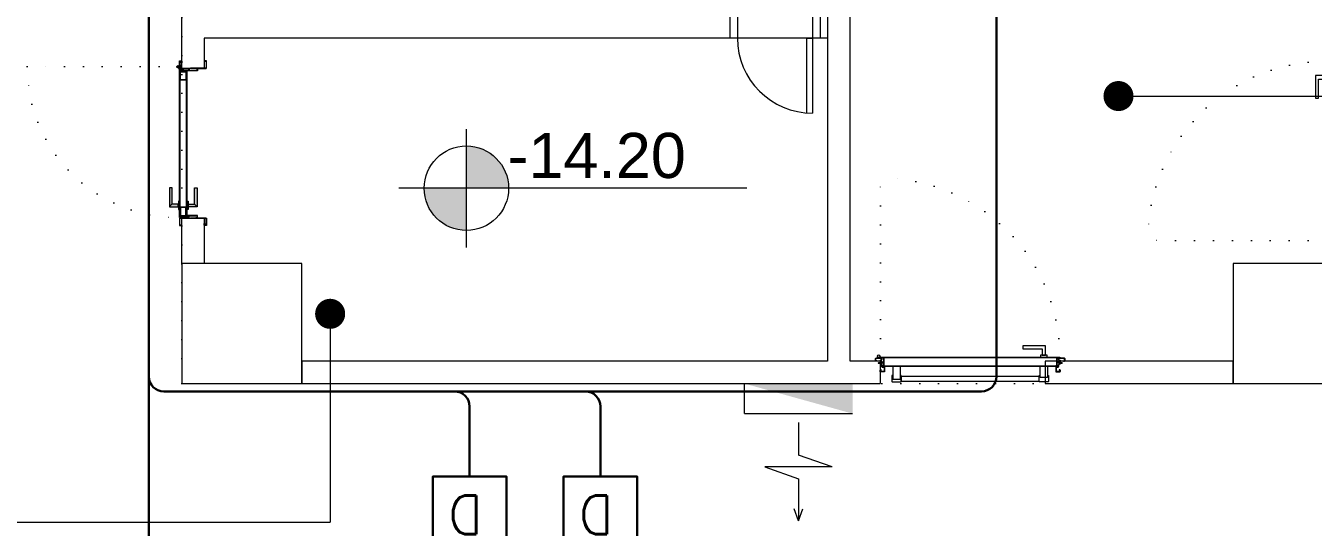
# Model space of a CAD drawing. Header units: metres. Extents: x -13621 to 152406, y -16073 to 22221.
# Drawn here: x 3556 to 4413, y 2304 to 2638 of the extents above; entities that cross this region are included whole.
import ezdxf
from ezdxf.enums import TextEntityAlignment as Align

# ---------------------------------------------------------------- set-up
doc = ezdxf.new("R2010")
doc.units = ezdxf.units.M
doc.header["$LTSCALE"] = 100
doc.header["$MEASUREMENT"] = 0
doc.linetypes.add('DOT2', pattern=[0.125, 0, -0.125])
doc.linetypes.add('HIDDEN', pattern=[0.375, 0.25, -0.125])
doc.layers.get('0').update_dxf_attribs({"color": 9, "lineweight": 9})
for name, color, linetype, lineweight in [('00', 9, 'Continuous', 9), ('01', 9, 'Continuous', 9), ('05S', 9, 'Continuous', 9), ('06B', 9, 'Continuous', 9), ('06D', 9, 'Continuous', 9), ('10', 9, 'Continuous', 9), ('14', 9, 'Continuous', 9), ('20', 9, 'DOT2', 9), ('21', 9, 'Continuous', 9), ('21_mahal200', 9, 'Continuous', 9), ('32-ekipman', 9, 'Continuous', 9), ('Data  Tavan', 170, 'Continuous', 30), ('E-DATA PRİZİ (RJ45)', 7, 'Continuous', 30), ('E-DATA-TEKNISYEN IS EMRI', 7, 'Continuous', 30)]:
    doc.layers.add(name, color=color, linetype=linetype, lineweight=lineweight)
doc.styles.add('Arial', font='arial.ttf', dxfattribs={"height": 2.5})
doc.styles.add('E-YAZI', font='txttw.shx')
doc.styles.add('MuuM_TEXT-ITALIC', font='ARIALNI.TTF')
doc.styles.add('MuuM_TEXT-STANDART', font='ARIALN.TTF')
doc.dimstyles.new('MuuM_DIM200', dxfattribs={"dimscale": 20, "dimtxt": 2, "dimasz": 1, "dimexe": 1, "dimexo": 1, "dimgap": 1, "dimtad": 1, "dimdec": 1, "dimrnd": 0.5, "dimdsep": 46, "dimtxsty": 'MuuM_TEXT-STANDART', "dimblk": 'ARCHTICK', "dimcen": 0, "dimdle": 0.15, "dimclrd": 256, "dimclre": 256, "dimclrt": 256, "dimadec": 0, "dimazin": 0, "dimtfac": 5, "dimtdec": 1, "dimtix": 1, "dimtmove": 2, "dimatfit": 3, "dimldrblk": 'DOT', "dimfxl": 3, "dimfxlon": 1, "dimtolj": 1, "dimlwd": -1, "dimlwe": -1, "dimarcsym": 0})

# ---------------------------------------------------------------- blocks, each defined once
blk = doc.blocks.new('E-DATA-TEKNISYEN IS EMRI')
at = {"layer": 'E-DATA PRİZİ (RJ45)', "color": 6}
blk.add_line((0, 0), (0, 41.99), dxfattribs=at)
blk.add_lwpolyline([(-24.58, 89.56), (24.58, 89.56), (24.58, 41.99), (-24.58, 41.99)], close=True, dxfattribs=at)
at = {"layer": 'E-DATA PRİZİ (RJ45)', "color": 6, "style": 'E-YAZI'}
for s, p in [('T.I.E', (-32.08, 140.36)), ('X3', (-17.82, 101.31)), ('D', (-8.79, 54.59))]:
    blk.add_text(s, height=25.6, rotation=0.00003, dxfattribs=at).set_placement(p)
blk = doc.blocks.new('p-kolon_80x80')
blk.add_lwpolyline([(-40, -40), (40, -40), (40, 40), (-40, 40)], close=True)
blk = doc.blocks.new('2.bod.sitatik')
at = {"layer": '01'}
for p in [(3700, -6190), (4400, -6190)]:
    blk.add_blockref('p-kolon_80x80', p, dxfattribs=at)
blk = doc.blocks.new('*U19')
at = {"ltscale": 15}
for p, q in [((-25, 1), (-26, 0)), ((-25, -1), (-26, 0)), ((-23, 1), (-25, 1)), ((-23, 1), (-23, -2)), ((-21, -3), (-18, 3)), ((-21, -3), (-18, 3)), ((-20, -3), (-17, 3)), ((-20, -3), (-16, 3)), ((-18, -3), (-15, 3)), ((-18, -3), (-15, 3)), ((-18, 1), (-18, 2)), ((-17, -3), (-14, 3)), ((-17, -3), (-13, 3)), ((-17, 1), (-17, 2)), ((-15, -3), (-12, 3)), ((-15, -3), (-12, 3)), ((-15, 1), (-15, 2)), ((-14, -3), (-11, 3)), ((-14, -3), (-10, 3)), ((-14, 1), (-14, 2)), ((-12, -3), (-9, 3)), ((-12, -3), (-9, 3)), ((-12, 1), (-12, 2)), ((-11, -3), (-8, 3)), ((-11, -3), (-7, 3)), ((-11, 1), (-11, 2)), ((-9, -3), (-6, 3)), ((-9, -3), (-6, 3)), ((-9, 1), (-9, 2)), ((-8, -3), (-4, 3)), ((-8, -3), (-5, 3)), ((-8, 1), (-8, 2)), ((-6, -3), (-3, 3)), ((-6, -3), (-3, 3)), ((-6, 1), (-6, 2)), ((-5, -3), (-1, 3)), ((-5, -3), (-2, 3)), ((-5, 1), (-5, 2)), ((-3, 1), (-3, 2)), ((0, 4), (-2, 1)), ((-2, 1), (-2, 2)), ((0, 0), (-1, 0)), ((-25, -1), (-23, -2)), ((-9, -2), (-23, -2)), ((-21, -3), (-21, -2)), ((-20, -3), (-19, -2)), ((-20, -2), (-19, -2)), ((-19, -2), (-18, -2)), ((-18, -3), (-18, -2)), ((-17, -3), (-16, -2)), ((-17, -2), (-16, -2)), ((-16, -2), (-15, -2)), ((-15, -3), (-15, -2)), ((-14, -3), (-13, -2)), ((-14, -2), (-13, -2)), ((-13, -2), (-12, -2)), ((-12, -3), (-12, -2)), ((-11, -3), (-10, -2)), ((-11, -2), (-10, -2)), ((-10, -2), (-9, -2)), ((-9, -3), (-9, -2)), ((-8, -2), (-7, -2)), ((-8, -3), (-7, -2)), ((-7, -2), (-6, -2)), ((-6, -3), (-6, -2)), ((-5, -2), (-4, -2)), ((-5, -3), (-4, -2)), ((-4, -2), (-2, -2)), ((0, -4), (-2, -2)), ((0, 0), (-1, 0))]:
    blk.add_line(p, q, dxfattribs=at)
for p, q in [((-7, 1), (-23, 1)), ((-17, 1), (-19, 1)), ((-16, 1), (-17, 1)), ((-14, 1), (-16, 1)), ((-13, 1), (-14, 1)), ((-11, 1), (-13, 1)), ((-10, 1), (-11, 1)), ((-8, 1), (-10, 1)), ((-7, 1), (-8, 1)), ((-5, 1), (-7, 1)), ((-4, 1), (-5, 1)), ((-2, 1), (-4, 1)), ((-2, 1), (-2, 1)), ((0, 0), (0, 4)), ((-2, -2), (-2, -2)), ((0, 0), (0, -4))]:
    blk.add_line(p, q)
for centre, radius, start, end in [((-26, 4), 3.92, 274.361, 322.1025), ((-26, -4), 3.92, 37.8975, 85.639), ((-18, 3), 0.0971, 330.3204, 150.3204), ((-17, 3), 0.0971, 330.3204, 150.3204), ((-15, 3), 0.0971, 330.3204, 150.3204), ((-14, 3), 0.0971, 330.3204, 150.3204), ((-12, 3), 0.0971, 330.3204, 150.3204), ((-11, 3), 0.0971, 330.3204, 150.3204), ((-9, 3), 0.0971, 330.3204, 150.3204), ((-8, 3), 0.0971, 330.3204, 150.3204), ((-6, 3), 0.0971, 330.3204, 150.3204), ((-5, 3), 0.0971, 330.3204, 150.3204), ((-3, 3), 0.0971, 330.3204, 150.3204), ((-2, 3), 0.0971, 330.3204, 150.3204), ((-1, 0), 0.486, 90, 270), ((0, 4), 0.25, 0, 150.0864), ((-21, -3), 0.0971, 150.3204, 330.3204), ((-20, -3), 0.0971, 150.3204, 330.3204), ((-18, -3), 0.0971, 150.3204, 330.3204), ((-17, -3), 0.0971, 150.3204, 330.3204), ((-15, -3), 0.0971, 150.3204, 330.3204), ((-14, -3), 0.0971, 150.3204, 330.3204), ((-12, -3), 0.0971, 150.3204, 330.3204), ((-11, -3), 0.0971, 150.3204, 330.3204), ((-9, -3), 0.0971, 150.3204, 330.3204), ((-8, -3), 0.0971, 150.3204, 330.3204), ((-6, -3), 0.0971, 150.3204, 330.3204), ((-5, -3), 0.0971, 150.3204, 330.3204), ((0, -4), 0.25, 209.9136, 0)]:
    blk.add_arc(centre, radius, start, end, dxfattribs=at)
blk = doc.blocks.new('conta')
at = {"ltscale": 10}
for p, q in [((-2649.9, 5345.5), (-2649.8, 5345.6)), ((-2649.9, 5344.5), (-2649.8, 5344.3)), ((-2649.8, 5344.3), (-2649.7, 5344.3)), ((-2649.7, 5345.4), (-2649.3, 5345.4)), ((-2649.2, 5345.4), (-2649.1, 5345.5)), ((-2649, 5344), (-2648.8, 5343.8)), ((-2648.9, 5344.1), (-2648.7, 5343.9)), ((-2648.8, 5345.1), (-2648.6, 5345.3)), ((-2648.8, 5344.9), (-2648.6, 5345.2)), ((-2648.7, 5343.8), (-2648.7, 5343.8)), ((-2648.6, 5345.3), (-2648.6, 5345.3))]:
    blk.add_line(p, q, dxfattribs=at)
for centre, radius, start, end in [((-2649.8, 5345.5), 0.05, 140.6345, 188.9372), ((-2653, 5345), 3.19, 350.4674, 8.9372), ((-2649.9, 5344.5), 0.02, 170.4674, 213.7451), ((-2649.7, 5345.6), 0.0696, 22.2428, 159.258), ((-2650.9, 5345), 1.24, 340.3382, 16.7772), ((-2649.7, 5344.6), 0.03, 160.3382, 273.2666), ((-2649.7, 5345.4), 0.03, 90, 196.7772), ((-2649.6, 5341.5), 3.01, 80.4362, 93.2666), ((-2649.3, 5345.5), 0.05, 270, 303.0062), ((-2649.2, 5344.1), 0.231, 353.9571, 81.9004), ((-2649.1, 5345.5), 0.03, 4.7972, 123.0062), ((-2649.1, 5344.5), 0.03, 260.4362, 338.7066), ((-2651.2, 5344.8), 2.33, 7.5897, 18.7951), ((-2649, 5345.6), 0.05, 18.7951, 42.1429), ((-2650.2, 5345), 1.27, 338.7066, 23.0418), ((-2648.9, 5344.1), 0.1, 173.9571, 217.2653), ((-2648.8, 5345.1), 0.05, 187.5897, 322.7347), ((-2658.2, 5345.2), 9.36, 353.6857, 357.8537), ((-2648.8, 5344.2), 0.1, 173.6857, 217.2653), ((-2648.8, 5344.8), 0.05, 142.7347, 180.2669), ((-2648.7, 5343.8), 0.05, 217.2653, 307.2653), ((-2648.7, 5343.8), 0.05, 307.2653, 37.2653), ((-2648.6, 5345.3), 0.05, 52.7347, 142.7347), ((-2648.6, 5345.3), 0.05, 322.7347, 52.7347)]:
    blk.add_arc(centre, radius, start, end, dxfattribs=at)
for points, knots in [([(-2649, 5345.6), (-2649, 5345.6), (-2649.1, 5345.7), (-2649.2, 5345.4), (-2649.3, 5345.7), (-2649.4, 5345.5), (-2649.5, 5345.7), (-2649.6, 5345.5), (-2649.7, 5345.6), (-2649.7, 5345.6)], [0.0086373, 0.0086373, 0.0086373, 0.0086373, 0.1097304, 0.3133405, 0.4430081, 0.5658764, 0.7165186, 0.8527974, 0.9648495, 0.9648495, 0.9648495, 0.9648495]), ([(-2649.7, 5344.3), (-2649.7, 5344.3), (-2649.7, 5344.5), (-2649.6, 5344.3), (-2649.3, 5344.4), (-2649.2, 5344.4), (-2649.2, 5344.4)], [0, 0, 0, 0, 0.1008757, 0.3841126, 0.5436166, 0.6906785, 0.6906785, 0.6906785, 0.6906785])]:
    blk.add_open_spline(points, degree=3, knots=knots, dxfattribs=at)
blk = doc.blocks.new('p-yn_sackasa')
at = {"layer": '10', "linetype": 'Continuous'}
for p, q in [((-2.19, 0), (-2.19, -0.15)), ((0, 6.16), (0, 6.9)), ((0.01, 6.9), (0.01, 6.15)), ((0.14, 6.9), (0.14, 6.16)), ((0.15, 6.9), (0.15, 6.16)), ((2.69, 7.16), (0.26, 7.16)), ((2.69, 7.15), (0.26, 7.15)), ((2.69, 7.02), (0.26, 7.02)), ((0.26, 7.01), (2.69, 7.01)), ((0.26, 6.05), (0.76, 6.05)), ((0.75, 6.04), (0.26, 6.04)), ((0.26, 5.91), (0.75, 5.91)), ((0.76, 5.9), (0.26, 5.9)), ((0.67, -0.71), (0.67, 2.27)), ((0.69, -0.71), (0.69, 2.27)), ((0.75, 5.91), (0.75, 6.04)), ((0.76, 5.9), (0.76, 6.05)), ((0.81, -0.71), (0.81, 2.27)), ((0.83, -0.71), (0.83, 2.27)), ((0.92, 2.33), (0.95, 2.32)), ((0.93, 2.34), (0.95, 2.33)), ((1.01, 2.46), (0.99, 2.47)), ((0.99, 2.46), (1.01, 2.45)), ((1.11, 2.52), (1.11, 3.73)), ((1.12, 2.52), (1.12, 3.73)), ((1.25, 3.73), (1.25, 2.52)), ((1.26, 2.52), (1.26, 3.73)), ((1.37, 3.98), (2.49, 3.98)), ((2.49, 3.97), (1.37, 3.97)), ((1.37, 3.84), (2.49, 3.84)), ((2.49, 3.83), (1.37, 3.83)), ((2.6, 3.69), (2.5, 3.36)), ((2.51, 3.35), (2.61, 3.69)), ((2.73, 3.65), (2.63, 3.32)), ((2.74, 3.64), (2.64, 3.31)), ((2.8, 3.29), (2.8, 6.9)), ((2.81, 3.29), (2.81, 6.9)), ((2.94, 3.29), (2.94, 6.9)), ((2.95, 3.29), (2.95, 6.9)), ((-2.95, -0.25), (-2.95, -1.75)), ((-2.94, -1.75), (-2.94, -0.25)), ((-2.81, -0.25), (-2.81, -1.75)), ((-2.8, -0.25), (-2.8, -1.75)), ((-2.19, 0), (-2.7, 0)), ((-2.2, -0.01), (-2.7, -0.01)), ((-2.2, -0.14), (-2.7, -0.14)), ((-2.19, -0.15), (-2.7, -0.15)), ((1.01, -1.85), (-2.7, -1.85)), ((1.01, -1.86), (-2.7, -1.86)), ((-2.7, -1.99), (1.01, -1.99)), ((1.01, -2), (-2.7, -2)), ((-2.2, -0.14), (-2.2, -0.01)), ((0.92, -0.77), (0.95, -0.76)), ((0.93, -0.78), (0.95, -0.77)), ((0.99, -0.89), (1.01, -0.88)), ((1.01, -0.89), (0.99, -0.91)), ((1.11, -0.96), (1.11, -1.75)), ((1.12, -0.96), (1.12, -1.75)), ((1.25, -0.96), (1.25, -1.75)), ((1.26, -0.96), (1.26, -1.75))]:
    blk.add_line(p, q, dxfattribs=at)
for points in [[(0.15, 2.14), (0.67, 2.14), (0.67, -0.54), (0.15, -0.54)], [(0.15, 2.14), (0.41, 2.14), (0.41, -0.54), (0.15, -0.54)]]:
    blk.add_lwpolyline(points, close=True, dxfattribs=at)
for centre, radius, start, end in [((0.26, 6.9), 0.261, 90, 180), ((0.26, 6.16), 0.261, 180, 270), ((0.26, 6.9), 0.249, 90, 180), ((0.26, 6.16), 0.249, 181.34499, 271.35021), ((0.26, 6.9), 0.122, 90, 180), ((0.26, 6.16), 0.122, 180, 270), ((0.26, 6.9), 0.11, 90, 180), ((0.26, 6.16), 0.11, 180, 270), ((0.89, 2.27), 0.219, 63.21528, 180), ((0.89, 2.27), 0.206, 63.21689, 180), ((0.89, 2.27), 0.0801, 63.21502, 180), ((0.89, 2.27), 0.0674, 63.21445, 180), ((1.04, 2.52), 0.206, 243.2197, 0), ((1.04, 2.52), 0.219, 243.21479, 0), ((1.04, 2.52), 0.0801, 243.22028, 0), ((1.04, 2.52), 0.0674, 243.21287, 0), ((1.37, 3.73), 0.253, 90, 180), ((1.37, 3.73), 0.24, 90, 180), ((1.37, 3.73), 0.114, 90, 180), ((1.37, 3.73), 0.101, 90, 180), ((2.49, 3.72), 0.261, 342.86025, 90), ((2.49, 3.72), 0.249, 342.86129, 90), ((2.49, 3.72), 0.122, 342.86074, 90), ((2.49, 3.72), 0.11, 342.86215, 90), ((2.72, 3.29), 0.232, 162.8601, 0), ((2.72, 3.29), 0.219, 162.86127, 0), ((2.72, 3.29), 0.0927, 162.86053, 0), ((2.72, 3.29), 0.0801, 162.86241, 0), ((2.69, 6.9), 0.261, 0, 90), ((2.69, 6.9), 0.249, 0, 90), ((2.69, 6.9), 0.122, 0, 90), ((2.69, 6.9), 0.11, 0, 90), ((-2.7, -0.25), 0.253, 90, 180), ((-2.7, -1.75), 0.253, 180, 270), ((-2.7, -0.25), 0.24, 90, 180), ((-2.7, -1.75), 0.24, 180, 270), ((-2.7, -0.25), 0.114, 90, 180), ((-2.7, -1.75), 0.114, 180, 270), ((-2.7, -0.25), 0.101, 90, 180), ((-2.7, -1.75), 0.101, 180, 270), ((0.89, -0.71), 0.219, 180, 296.78496), ((0.89, -0.71), 0.206, 180, 296.78515), ((0.89, -0.71), 0.0801, 180, 296.78498), ((0.89, -0.71), 0.0674, 180, 180.52454), ((0.89, -0.71), 0.0674, 180, 296.78713), ((1.04, -0.96), 0.219, 0, 116.78545), ((1.04, -0.96), 0.206, 0, 116.78362), ((1.04, -0.96), 0.0801, 0, 116.78105), ((1.04, -0.96), 0.0674, 0, 116.78713), ((1.01, -1.75), 0.114, 270, 0), ((1.01, -1.75), 0.24, 270, 0), ((1.01, -1.75), 0.101, 270, 0), ((1.01, -1.75), 0.253, 270, 0)]:
    blk.add_arc(centre, radius, start, end, dxfattribs=at)
at = {"layer": '10', "xscale": 0.0842696629213483, "yscale": 0.0842696629213483, "zscale": 0.0842696629213483}
blk.add_blockref('*U19', (0.95, 1.35), dxfattribs=at)
at = {"layer": '14', "xscale": -0.7887640449438696, "yscale": 0.7887640449438696, "zscale": 0.7887640449438204, "rotation": 90}
blk.add_blockref('conta', (4217.78, -2086.42), dxfattribs=at)
blk = doc.blocks.new('*U379')
at = {"layer": '06D'}
for points in [[(110.12, 4.76), (110.12, 11.01), (95.12, 11.01), (95.12, 9.14), (107.87, 9.14), (107.87, 9.14), (107.87, 4.76), (110.12, 4.76)], [(111.2, 3.51), (111.2, 4.76), (106.8, 4.76), (106.8, 3.51), (111.2, 3.51)]]:
    blk.add_lwpolyline(points, dxfattribs=at)
for points in [[(8.5, -11.11), (13.5, -11.11), (13.5, -2.49), (8.5, -2.49)], [(111.5, -9.99), (106.5, -9.99), (106.5, -2.49), (111.5, -2.49)], [(14.12, -12.36), (105.87, -12.36), (105.87, -9.23), (14.12, -9.23)]]:
    blk.add_lwpolyline(points, close=True, dxfattribs=at)
for points in [[(8.5, -8.61), (7.87, -8.61), (7.87, -12.61, 0.414214), (8.25, -12.98), (13.75, -12.98, 0.414214), (14.12, -12.61), (14.12, -8.61), (13.5, -8.61)], [(111.5, -8.61), (112.12, -8.61), (112.12, -12.61, -0.414214), (111.75, -12.98), (106.25, -12.98, -0.414214), (105.87, -12.61), (105.87, -8.61), (106.5, -8.61)]]:
    blk.add_lwpolyline(points, format="xyb", dxfattribs=at)
at = {"layer": '10', "ltscale": 10}
for p, q in [((-1.6, 3.68), (-1.73, 3.58)), ((-1.6, 3.68), (-1.73, 3.58)), ((-1.22, 3.11), (-1.22, 3.24)), ((-1.22, 3.11), (-1.22, 3.24)), ((-1.22, 3.11), (-1.05, 3.11)), ((-1.22, 3.11), (-1.05, 3.11)), ((-1.05, 2.95), (-1.05, 3.38)), ((-1.05, 2.95), (-1.05, 3.38)), ((-0.84, 2.95), (-0.84, 3.38)), ((-0.84, 2.95), (-0.84, 3.38)), ((0.3, 3.41), (0.3, 3.29)), ((0.4, 3.51), (119.6, 3.51)), ((0.4, 3.19), (2.25, 3.19)), ((0.45, 3.36), (119.54, 3.36)), ((0.45, 3.36), (0.45, 3.34)), ((0.45, 3.34), (2.35, 3.34)), ((1, 0.04), (2, 0.69)), ((2, 1.13), (2, 0.69)), ((2.3, 1.13), (2, 1.13)), ((2, 0.69), (2, -0.81)), ((2.3, 3.14), (2.3, -2.39)), ((2.3, 0.69), (2.3, 1.13)), ((2.3, -0.81), (2.3, 0.69)), ((2.45, 3.24), (2.45, -2.29)), ((117.55, 3.24), (117.55, -2.29)), ((119.54, 3.34), (117.65, 3.34)), ((117.7, 3.14), (117.7, -2.39)), ((117.7, 1.13), (117.7, -0.37)), ((118, 1.13), (117.7, 1.13)), ((117.7, 1.13), (117.7, -0.37)), ((118, 1.13), (117.7, 1.13)), ((119.6, 3.19), (117.75, 3.19)), ((118, -0.37), (118, 1.13)), ((118, -0.37), (118, 1.13)), ((118, 0.88), (119, 0.88)), ((118, 0.88), (119, 0.88)), ((118, 0.68), (119, 0.68)), ((118, 0.68), (119, 0.68)), ((119, 0.28), (118, -0.37)), ((119, 0.28), (118, -0.37)), ((119.55, 3.36), (119.55, 3.34)), ((119.7, 3.41), (119.7, 3.29)), ((2, -0.36), (1, -0.36)), ((2, -0.56), (1, -0.56)), ((2, -0.81), (2.3, -0.81)), ((2.4, -2.49), (117.6, -2.49)), ((2.5, -2.34), (117.5, -2.34)), ((117.7, -0.37), (117.7, -0.81)), ((117.7, -0.37), (117.7, -0.81)), ((117.7, -0.81), (118, -0.81)), ((117.7, -0.81), (118, -0.81)), ((118, -0.81), (118, -0.37)), ((118, -0.81), (118, -0.37))]:
    blk.add_line(p, q, dxfattribs=at)
blk.add_circle((-0.95, 4.22), 0.843, dxfattribs=at)
blk.add_circle((-0.95, 4.22), 0.843, dxfattribs=at)
for centre, radius, start, end in [((-0.95, 4.22), 1.01, 219.4092, 254.28614), ((-0.95, 4.22), 1.01, 219.4092, 254.28614), ((-0.42, 3.21), 0.428, 156.35197, 217.62095), ((-0.42, 3.21), 0.428, 156.35197, 217.62095), ((-0.42, 3.21), 0.302, 105.55242, 240.03149), ((-0.42, 3.21), 0.302, 105.55242, 240.03149), ((0.4, 3.41), 0.1, 90, 180), ((0.4, 3.29), 0.1, 180, 270), ((0.45, 3.36), 0.005, 90, 180), ((0.45, 3.34), 0.005, 180, 270), ((2.25, 3.14), 0.05, 0, 90), ((2.35, 3.24), 0.1, 0, 90), ((117.65, 3.24), 0.1, 90, 180), ((117.75, 3.14), 0.05, 90, 180), ((119.54, 3.36), 0.005, 0, 90), ((119.54, 3.34), 0.005, 270, 0), ((119.6, 3.41), 0.1, 0, 90), ((119.6, 3.29), 0.1, 270, 0), ((2.4, -2.39), 0.1, 180, 270), ((2.5, -2.29), 0.05, 180, 270), ((117.56, -2.35), 0.141, 284.92708, 345.07292)]:
    blk.add_arc(centre, radius, start, end, dxfattribs=at)
at = {"layer": '20'}
blk.add_lwpolyline([(0.3, 3.35), (0.3, 122.75, -0.414214), (119.7, 3.35, 1)], format="xyb", dxfattribs=at)
at = {"xscale": -1, "rotation": 180}
blk.add_blockref('p-yn_sackasa', (0, 0.95), dxfattribs=at)
at = {"rotation": 180}
blk.add_blockref('p-yn_sackasa', (120, 0.95), dxfattribs=at)
blk = doc.blocks.new('gr-p-barel kilitli kapı kolu')
at = {"layer": '05S'}
h = blk.add_hatch(color=256, dxfattribs=at)
h.paths.add_polyline_path([(1.3, 0.8), (-1.3, 0.8), (-1.3, 0.7), (1.3, 0.7)])
h.paths.add_polyline_path([(2.75, 0.7), (-2.75, 0.7), (-2.75, 0), (2.75, 0)])
h.paths.add_polyline_path([(-11.7, 4.9), (-11.7, 6.7), (0.9, 6.7), (0.9, 0.8), (-0.9, 0.8), (-0.9, 4.9)])
at = {"flags": 128}
for points in [[(-0.9, 0.8), (-0.9, 4.9), (-11.7, 4.9), (-11.7, 6.7), (0.9, 6.7), (0.9, 0.8)], [(-0.8, 5), (0.8, 6.6)]]:
    blk.add_lwpolyline(points, dxfattribs=at)
blk.add_lwpolyline([(-2.75, 0), (-2.75, 0.7), (2.75, 0.7), (2.75, 0)])
blk.add_lwpolyline([(-1.3, 0.7), (1.3, 0.7), (1.3, 0.8), (-1.3, 0.8)], close=True)
blk = doc.blocks.new('prf-scr2')
at = {"linetype": 'DOT2', "ltscale": 10}
blk.add_line((0, 0.19), (0, -1.06), dxfattribs=at)
for p, q in [((0.09, -0.24), (-0.09, -0.2)), ((-0.09, -0.24), (0.09, -0.28)), ((0.09, -0.32), (-0.09, -0.28)), ((-0.09, -0.32), (0.09, -0.36)), ((0.09, -0.4), (-0.09, -0.36)), ((-0.09, -0.4), (0.09, -0.44)), ((0.09, -0.48), (-0.09, -0.44)), ((-0.09, -0.48), (0.09, -0.52)), ((0.09, -0.56), (-0.09, -0.52)), ((-0.09, -0.56), (0.09, -0.6)), ((0.09, -0.64), (-0.09, -0.6)), ((-0.09, -0.64), (0.09, -0.68)), ((0.09, -0.72), (-0.09, -0.68)), ((-0.09, -0.72), (0.09, -0.76)), ((0.06, -0.84), (-0.08, -0.76)), ((-0.07, -0.8), (0.06, -0.84)), ((0.09, -0.17), (0, -0.15)), ((0, -0.18), (0.09, -0.2))]:
    blk.add_line(p, q)
blk.add_lwpolyline([(0.23, 0), (-0.23, 0), (-0.23, -0.01), (-0.12, -0.14), (0.12, -0.14), (0.23, -0.01), (0.23, 0)], close=True)
for points in [[(0.23, -0.01), (-0.23, -0.01)], [(-0.09, -0.14), (-0.09, -0.2), (-0.12, -0.22), (-0.12, -0.23), (-0.09, -0.24), (-0.09, -0.28), (-0.12, -0.3), (-0.12, -0.31), (-0.09, -0.32), (-0.09, -0.36), (-0.12, -0.38), (-0.12, -0.39), (-0.09, -0.4), (-0.09, -0.44), (-0.12, -0.46), (-0.12, -0.46), (-0.09, -0.48), (-0.09, -0.52), (-0.12, -0.54), (-0.12, -0.54), (-0.09, -0.56), (-0.09, -0.6), (-0.12, -0.62), (-0.12, -0.62), (-0.09, -0.64), (-0.09, -0.68), (-0.12, -0.69), (-0.12, -0.7), (-0.09, -0.72), (-0.09, -0.73), (-0.08, -0.76), (-0.1, -0.77), (-0.1, -0.78), (-0.07, -0.8), (-0.01, -0.94), (0, -0.95), (0.01, -0.94), (0.08, -0.76), (0.09, -0.76), (0.12, -0.74), (0.12, -0.73), (0.09, -0.72), (0.09, -0.68), (0.12, -0.66), (0.12, -0.66), (0.09, -0.64), (0.09, -0.6), (0.12, -0.58), (0.12, -0.58), (0.09, -0.56), (0.09, -0.52), (0.12, -0.5), (0.12, -0.5), (0.09, -0.48), (0.09, -0.44), (0.12, -0.43), (0.12, -0.42), (0.09, -0.4), (0.09, -0.36), (0.12, -0.35), (0.12, -0.34), (0.09, -0.32), (0.09, -0.28), (0.12, -0.27), (0.12, -0.26), (0.09, -0.24), (0.09, -0.2), (0.12, -0.19), (0.12, -0.18), (0.09, -0.17), (0.09, -0.14)]]:
    blk.add_lwpolyline(points)
blk = doc.blocks.new('K-SAC-01')
at = {"layer": '10'}
for points in [[(-4.6, 16.2, -0.414214), (-4.5, 16.3), (-0.1, 16.3, -0.414214), (0, 16.2), (0, 5.9), (0.2, 5.9), (0.2, 16.2, 0.414214), (-0.1, 16.5), (-4.5, 16.5, 0.414214), (-4.8, 16.2), (-4.8, 15.3, 0.414214), (-4.5, 15), (-3.4, 15), (-3.4, 15.2), (-4.5, 15.2, -0.414214), (-4.6, 15.3)], [(0.2, 10.3, -0.414214), (0.5, 10.6), (1.5, 10.6, -0.414214), (1.8, 10.3), (1.8, 3.9, -0.414214), (1.5, 3.6, -0.414214), (1.2, 3.9), (1.2, 4.8), (0.2, 4.8), (0.2, -1.2, -0.414214), (-0.1, -1.5), (-4.5, -1.5, -0.414214), (-4.8, -1.2), (-4.8, -0.3, -0.414214), (-4.5, 0), (-3.4, 0), (-3.4, -0.2), (-4.5, -0.2, 0.414214), (-4.6, -0.3), (-4.6, -1.2, 0.414214), (-4.5, -1.3), (-0.1, -1.3, 0.414214), (0, -1.2), (0, 5), (1.4, 5), (1.4, 3.9, 0.414214), (1.5, 3.8, 0.414214), (1.6, 3.9), (1.6, 10.3, 0.414214), (1.5, 10.4), (0.5, 10.4, 0.414214), (0.4, 10.3), (0.4, 9.4), (0.2, 9.4)], [(99.8, 10.3, 0.414214), (99.5, 10.6), (98.5, 10.6, 0.414214), (98.2, 10.3), (98.2, 3.9, 0.414214), (98.5, 3.6, 0.414214), (98.8, 3.9), (98.8, 4.8), (99.8, 4.8), (99.8, -1.2, 0.414214), (100.1, -1.5), (104.5, -1.5, 0.414214), (104.8, -1.2), (104.8, -0.3, 0.414214), (104.5, 0), (103.4, 0), (103.4, -0.2), (104.5, -0.2, -0.414214), (104.6, -0.3), (104.6, -1.2, -0.414214), (104.5, -1.3), (100.1, -1.3, -0.414214), (100, -1.2), (100, 5), (98.6, 5), (98.6, 3.9, -0.414214), (98.5, 3.8, -0.414214), (98.4, 3.9), (98.4, 10.3, -0.414214), (98.5, 10.4), (99.5, 10.4, -0.414214), (99.6, 10.3), (99.6, 9.4), (99.8, 9.4)], [(104.6, 16.2, 0.414214), (104.5, 16.3), (100.1, 16.3, 0.414214), (100, 16.2), (100, 5.9), (99.8, 5.9), (99.8, 16.2, -0.414214), (100.1, 16.5), (104.5, 16.5, -0.414214), (104.8, 16.2), (104.8, 15.3, -0.414214), (104.5, 15), (103.4, 15), (103.4, 15.2), (104.5, 15.2, 0.414214), (104.6, 15.3)], [(-0.38, -2.01), (1, -1.37), (1, 1.5), (1.2, 1.5), (1.2, -1.5), (-0.27, -2.18, -14.796002)]]:
    blk.add_lwpolyline(points, format="xyb", close=True, dxfattribs=at)
for points in [[(98.8, 0.15), (98.8, 2.15), (99.1, 2.15), (99.1, 3.19), (1.5, 3.19), (1.5, 2.15), (1.8, 2.15), (1.8, 0.15), (1.5, 0.15), (1.5, 1.85), (1.2, 1.85), (1.2, 3.49), (99.4, 3.49), (99.4, 1.85), (99.1, 1.85), (99.1, 0.15)], [(98.8, 2.15), (98.8, 0.15), (99.4, 0.15), (99.4, -1.5), (1.2, -1.5), (1.2, 0.15), (1.8, 0.15), (1.8, 2.15), (2.1, 2.15), (2.1, -0.15), (1.5, -0.15), (1.5, -1.2), (99.1, -1.2), (99.1, -0.15), (98.5, -0.15), (98.5, 2.15), (98.8, 2.15)]]:
    blk.add_lwpolyline(points, dxfattribs=at)
for points in [[(2.1, 3), (8.1, 3), (8.1, -1), (2.1, -1)], [(2.4, 2.7), (7.8, 2.7), (7.8, -0.7), (2.4, -0.7)], [(98.5, 3), (92.5, 3), (92.5, -1), (98.5, -1)], [(98.2, 2.7), (92.8, 2.7), (92.8, -0.7), (98.2, -0.7)]]:
    blk.add_lwpolyline(points, close=True, dxfattribs=at)
blk.add_circle((-0.95, -2.5), 0.55, dxfattribs=at)
at = {"layer": '20', "linetype": 'HIDDEN'}
for points in [[(-0.2, -1.3), (-0.2, 0), (-1.7, 0), (-1.7, -1.3)], [(-0.4, -1.99), (-0.4, -0.2), (-1.5, -0.2), (-1.5, -1.99)]]:
    blk.add_lwpolyline(points, dxfattribs=at)
at = {"layer": '20'}
blk.add_lwpolyline([(-0.95, -2.5), (-0.95, -102.85)], dxfattribs=at)
blk.add_arc((-0.95, -2.5), 100.35, 270, 1.51314, dxfattribs=at)
at = {"layer": '06B'}
blk.add_blockref('gr-p-barel kilitli kapı kolu', (91.4, 3.51), dxfattribs=at)
at = {"layer": '06B', "xscale": -1, "rotation": 180}
blk.add_blockref('gr-p-barel kilitli kapı kolu', (91.4, -1.51), dxfattribs=at)
at = {"layer": '10', "xscale": -1, "rotation": 90}
blk.add_blockref('prf-scr2', (1.5, 1), dxfattribs=at)
at = {"layer": '10', "rotation": 270}
blk.add_blockref('prf-scr2', (99.1, 1.22), dxfattribs=at)
blk = doc.blocks.new('0_elevationtarget-p-bk')
h = blk.add_hatch(color=250)
h.paths.add_polyline_path([(1.875, 0, 0.414214), (0, 1.875), (0, 0)])
h.paths.add_polyline_path([(0, 0), (-1.875, 0, 0.414214), (0, -1.875)])
blk.add_line((0, -2.625), (0, 2.625))
blk.add_lwpolyline([(12.453, 0), (-3, 0)])
blk.add_circle((0, 0), 1.875)
at = {"style": 'Arial'}
blk.add_attdef('BITMISKOT', text='', height=2, dxfattribs=at).set_placement((4.5, 0), align=Align.BOTTOM_LEFT)
at = {"style": 'MuuM_TEXT-ITALIC'}
blk.add_attdef('FINISHINGFLOORLEVEL', text='', height=2, dxfattribs=at).set_placement((4.5, -0.592), align=Align.TOP_LEFT)
blk = doc.blocks.new('YD-72-20')
at = {"linetype": 'Continuous'}
for p, q in [((0, 0.7139), (-0.0282, 0.6343)), ((0, 0.7139), (0.0282, 0.6343)), ((0, 0.4335), (0, 0.7139)), ((0.225, 0.3547), (0, 0.4335)), ((-0.225, 0.3547), (0.225, 0.3547)), ((-0.225, 0.3547), (0, 0.276)), ((0, 0.058), (0, 0.276)), ((0.36, 0), (-0.36, 0)), ((0.36, 0), (0.36, -0.2))]:
    blk.add_line(p, q, dxfattribs=at)
blk.add_solid([(0.36, -0.2), (-0.36, 0), (-0.36, -0.2)])
blk = doc.blocks.new('A$C29B32992')
at = {"xscale": 100, "yscale": 100, "zscale": 100, "rotation": 180}
blk.add_blockref('YD-72-20', (4070.67, -8510.12), dxfattribs=at)
blk = doc.blocks.new('_ArchTick')
at = {"color": 0, "linetype": 'ByBlock', "const_width": 0.15}
blk.add_lwpolyline([(-0.5, -0.5), (0.5, 0.5)], dxfattribs=at)
blk = doc.blocks.new('_Dot')
at = {"color": 0, "linetype": 'ByBlock', "lineweight": -2}
blk.add_line((-0.5, 0), (-1, 0), dxfattribs=at)
at = {"color": 0, "linetype": 'ByBlock', "const_width": 0.5}
blk.add_lwpolyline([(-0.25, 0, 1), (0.25, 0, 1)], format="xyb", close=True, dxfattribs=at)
blk = doc.blocks.new('ttttttttttttt')
for points in [[(3983.49, -30733.6), (3983.49, -30748.6)], [(3988.49, -30733.6), (3983.49, -30733.6)], [(3988.49, -30733.6), (3988.49, -30748.6)], [(4043.49, -30733.6), (4038.49, -30733.6)], [(4038.49, -30733.6), (4038.49, -30748.6)], [(4043.49, -30733.6), (4043.49, -30748.6)], [(3988.49, -30748.6), (3983.49, -30748.6)], [(4034.49, -30748.6), (3988.49, -30748.6)], [(4034.49, -30748.6), (4034.49, -30798.6)], [(4034.49, -30748.6), (4038.49, -30748.6)], [(4043.49, -30748.6), (4038.49, -30748.6)], [(4038.49, -30748.6), (4038.49, -30798.6)]]:
    blk.add_lwpolyline(points)
blk.add_arc((4038.49, -30748.6), 50, 180, 270)
blk = doc.blocks.new('2.bod.Mimari')
at = {"layer": '00'}
for points in [[(4125, -6215), (4105, -6215), (4105, -5950), (4090, -5950), (4090, -6215), (3740, -6215), (3740, -6230), (4125, -6230)], [(3660, -6000), (3660, -5965)], [(3660, -6020), (3660, -6000)], [(4090, -6000), (3675, -6000), (3675, -6020)], [(3660, -6020), (3675, -6020)], [(3660, -6150), (3660, -6120)], [(3660, -6120), (3675, -6120)], [(3675, -6120), (3675, -6150)], [(4125, -6215), (4125, -6230)], [(4235, -6230), (4360, -6230), (4360, -6215), (4360, -6215), (4235, -6215)], [(4235, -6215), (4235, -6230)]]:
    blk.add_lwpolyline(points, dxfattribs=at)
at = {"layer": '20'}
blk.add_lwpolyline([(3660, -6230), (4440, -6230), (4440, -4550), (3660, -4550)], close=True, dxfattribs=at)
at = {"layer": '21_mahal200'}
blk.add_lwpolyline([(3478.88, -6322.24), (3758.83, -6322.24)], dxfattribs=at)
blk.add_blockref('ttttttttttttt', (41.51, 24748.6))
at = {"rotation": 270}
blk.add_blockref('K-SAC-01', (3660, -6020), dxfattribs=at)
at = {"layer": '10', "rotation": 90.00000000000001}
blk.add_blockref('*U379', (4425.95, -6135.15), dxfattribs=at)
at = {"layer": '10'}
blk.add_blockref('*U379', (4125, -6215.95), dxfattribs=at)
at = {"layer": '21'}
ref = blk.add_blockref('0_elevationtarget-p-bk', (3849.55, -6099.97), dxfattribs=dict(at, xscale=15, yscale=15, zscale=15))
ref.add_attrib('BITMISKOT', '-14.20', dxfattribs={"layer": '0', "height": 30, "style": 'Arial'}).set_placement((3876.87, -6102.16), align=Align.BOTTOM_LEFT)
at = {"layer": '32-ekipman'}
blk.add_blockref('A$C29B32992', (0, 2260.12), dxfattribs=at)
at = {"layer": '21_mahal200'}
for points in [[(4283.75, -6038.63), (4747.86, -6038.57)], [(3758.83, -6183.57), (3758.83, -6322.24)]]:
    blk.add_leader(points, dimstyle='MuuM_DIM200', override={"dimasz": 1, "dimfxl": 10}, dxfattribs=at)

msp = doc.modelspace()

# ---------------------------------------------------------------- linework, layer by layer
at = {"layer": 'Data  Tavan'}
for p, q in [((3638.09, 3137.39), (3638.09, 2404.78)), ((4202.5, 2695), (4202.5, 2404.78)), ((3638.09, 2440), (3638.09, 1525.42)), ((3648.09, 2394.78), (3841.7, 2394.78)), ((3835.22, 2394.78), (4192.5, 2394.78)), ((3851.7, 2380.07), (3851.7, 2384.78)), ((3938.74, 2380.07), (3938.74, 2384.78))]:
    msp.add_line(p, q, dxfattribs=at)
for centre, start, end in [((3648.09, 2404.78), 180, 270), ((4192.5, 2404.78), 270, 0), ((3841.7, 2384.78), 0, 90), ((3928.74, 2384.78), 0, 90)]:
    msp.add_arc(centre, 10, start, end, dxfattribs=at)

# ---------------------------------------------------------------- block references
for name in ['2.bod.sitatik', '2.bod.Mimari']:
    msp.add_blockref(name, (0, 8630))
at = {"layer": 'E-DATA-TEKNISYEN IS EMRI', "color": 1, "rotation": 180}
for p in [(3851.7, 2380.07), (3938.74, 2380.07)]:
    msp.add_blockref('E-DATA-TEKNISYEN IS EMRI', p, dxfattribs=at)

doc.saveas('drawing.dxf')
